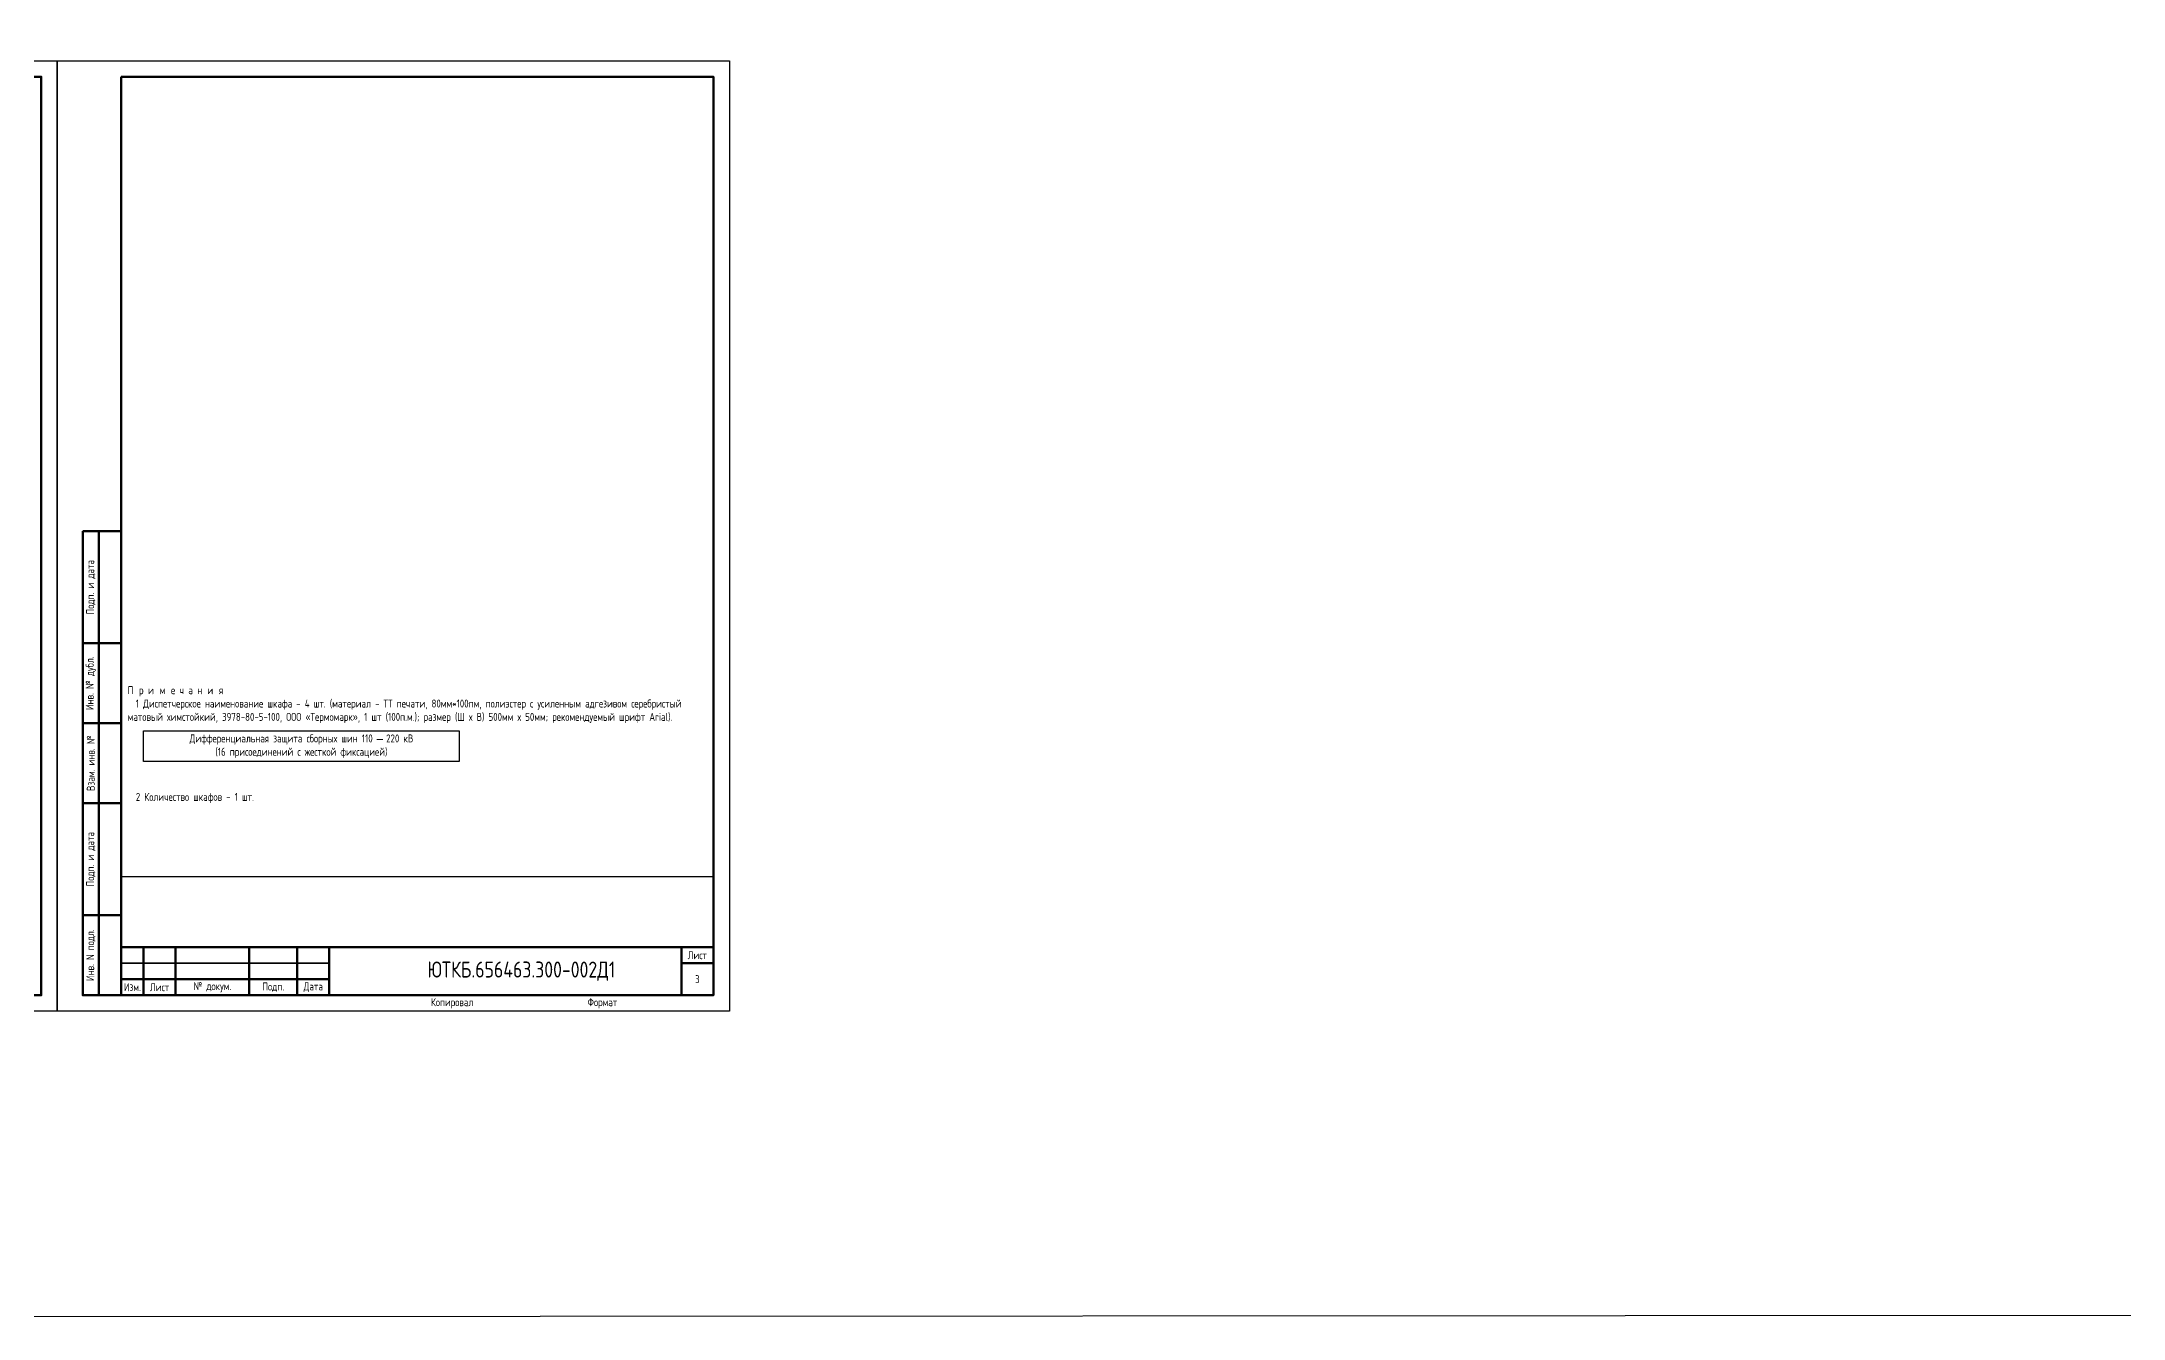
# Model space of a CAD drawing. Header units: millimetres. Extents: x -1315 to 7958, y -96 to 618.
# Drawn here: x -635 to 16, y -96 to 303 of the extents above; entities that cross this region are included whole.
import ezdxf

# ---------------------------------------------------------------- set-up
doc = ezdxf.new("R2010")
doc.units = ezdxf.units.MM
doc.styles.add('Gost_type_A', font='GOST_A.TTF')

# ---------------------------------------------------------------- blocks, each defined once
blk = doc.blocks.new('Формат_А4')
blk.add_lwpolyline([(0, 297), (0, 0), (-210, 0), (-210, 297)], close=True)
at = {"lineweight": 50}
blk.add_lwpolyline([(-190, 292), (-5, 292), (-5, 5), (-190, 5)], close=True, dxfattribs=at)
blk = doc.blocks.new('Штамп левый нижний')
at = {"lineweight": 50}
for points in [[(-12, 145), (-7, 145), (-7, 110), (-12, 110)], [(-7, 145), (0, 145), (0, 110), (-7, 110)], [(-12, 110), (-7, 110), (-7, 85), (-12, 85)], [(-7, 110), (0, 110), (0, 85), (-7, 85)], [(-12, 85), (-7, 85), (-7, 60), (-12, 60)], [(-7, 85), (0, 85), (0, 60), (-7, 60)], [(-12, 60), (-7, 60), (-7, 25), (-12, 25)], [(-7, 60), (0, 60), (0, 25), (-7, 25)], [(-12, 25), (-7, 25), (-7, 0), (-12, 0)], [(-7, 25), (0, 25), (0, 0), (-7, 0)]]:
    blk.add_lwpolyline(points, close=True, dxfattribs=at)
at = {"char_height": 2.5, "attachment_point": 5, "rotation": 90, "style": 'Gost_type_A'}
for s, insert, width in [('Подп. и дата', (-9.5, 127.5), 35), ('Инв. № дубл.', (-9.5, 97.5), 25), ('Взам. инв. №', (-9.5, 72.5), 25), ('Подп. и дата', (-9.5, 42.5), 35), ('Инв. N подл.', (-9.5, 12.5), 25)]:
    blk.add_mtext(s, dxfattribs=dict(at, insert=insert, width=width))
blk = doc.blocks.new('Штамп малый нижний')
at = {"lineweight": 50}
for points in [[(-185, 15), (-178, 15), (-178, 5), (-185, 5)], [(-178, 15), (-168, 15), (-168, 5), (-178, 5)], [(-168, 15), (-145, 15), (-145, 5), (-168, 5)], [(-145, 15), (-130, 15), (-130, 5), (-145, 5)], [(-130, 15), (-120, 15), (-120, 5), (-130, 5)], [(-120, 15), (-10, 15), (-10, 0), (-120, 0)], [(-10, 15), (0, 15), (0, 10), (-10, 10)], [(-10, 10), (0, 10), (0, 0), (-10, 0)], [(-185, 5), (-178, 5), (-178, 0), (-185, 0)], [(-178, 5), (-168, 5), (-168, 0), (-178, 0)], [(-168, 5), (-145, 5), (-145, 0), (-168, 0)], [(-145, 5), (-130, 5), (-130, 0), (-145, 0)], [(-130, 5), (-120, 5), (-120, 0), (-130, 0)]]:
    blk.add_lwpolyline(points, close=True, dxfattribs=at)
for points in [[(-185, 15), (-178, 15), (-178, 10), (-185, 10)], [(-178, 15), (-168, 15), (-168, 10), (-178, 10)], [(-168, 15), (-145, 15), (-145, 10), (-168, 10)], [(-145, 15), (-130, 15), (-130, 10), (-145, 10)], [(-130, 15), (-120, 15), (-120, 10), (-130, 10)], [(-185, 10), (-178, 10), (-178, 5), (-185, 5)], [(-178, 10), (-168, 10), (-168, 5), (-178, 5)], [(-168, 10), (-145, 10), (-145, 5), (-168, 5)], [(-145, 10), (-130, 10), (-130, 5), (-145, 5)], [(-130, 10), (-120, 10), (-120, 5), (-130, 5)]]:
    blk.add_lwpolyline(points, close=True)
at = {"char_height": 2.5, "style": 'Gost_type_A'}
for s, insert, width, attachment_point in [('Лист', (-5, 12.5), 10, 5), ('Изм.', (-181.5, 2.5), 7, 5), ('Лист', (-173, 2.5), 10, 5), ('№ докум.', (-156.5, 2.5), 23, 5), ('Подп.', (-137.5, 2.5), 15, 5), ('Дата', (-125, 2.5), 10, 5), ('Копировал', (-75, -2.53), 13.1202, 6), ('Формат', (-30, -2.53), 13.1202, 6)]:
    blk.add_mtext(s, dxfattribs=dict(at, insert=insert, width=width, attachment_point=attachment_point))

msp = doc.modelspace()

# ---------------------------------------------------------------- linework, layer by layer
msp.add_line((-609.81, 42.05), (-424.81, 42.05))
for points in [[(-1315, 612), (7958.16, 618), (7958.16, -90), (-1315, -96)], [(-602.81, 87.57), (-504.21, 87.57), (-504.21, 78.07), (-602.81, 78.07)]]:
    msp.add_lwpolyline(points, close=True)

# ---------------------------------------------------------------- block references
for name, p in [('Формат_А4', (-629.81, 0)), ('Формат_А4', (-419.81, 0)), ('Штамп левый нижний', (-609.81, 5)), ('Штамп малый нижний', (-424.81, 5))]:
    msp.add_blockref(name, p)

# ---------------------------------------------------------------- texts
at = {"style": 'Gost_type_A'}
for s, insert, char_height, width, attachment_point in [('\\pxql;{\\T2;\\C0;Примечания\\P\\T1;  1 }Диспетчерское наименование шкафа -{\\C6; 4 шт. }(материал - ТТ печати, 80мм*100пм, полиэстер с усиленным адгезивом серебристый матовый химстойкий, 3978-80-5-100, ООО «Термомарк», 1 шт (100п.м.); размер (Ш х В) {\\C6;500мм} х 50мм; рекомендуемый шрифт Arial).\\P\\P\\P\\P  \\P\\P  2 Количество шкафов - 1 шт.', (-607.81, 65.05), 2.5, 175, 7), ('Дифференциальная защита сборных шин 110 {\\fArial|b0|i0|c0|p34;– }220 кВ\\P(16 присоединений с жесткой фиксацией)', (-553.51, 82.82), 2.5, 98.6, 5), ('ЮТКБ.656463.300-002Д1', (-484.81, 12.5), 5, 120, 5), ('3', (-429.81, 10), 2.5, 10, 5)]:
    msp.add_mtext(s, dxfattribs=dict(at, insert=insert, char_height=char_height, width=width, attachment_point=attachment_point))

doc.saveas('drawing.dxf')
